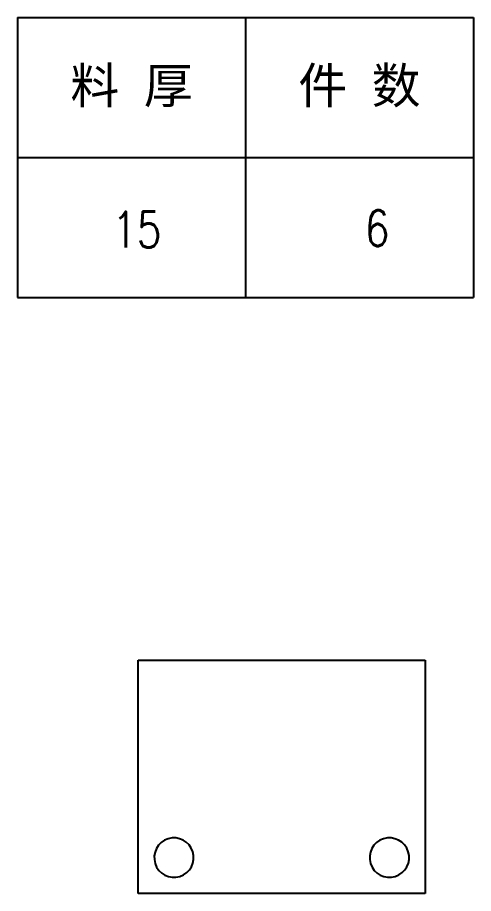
# Model space of a CAD drawing. Header units: millimetres. Extents: x 2210 to 79821, y -19430 to 2344.
# Drawn here: x 6307.5 to 6434.5, y 1914.1 to 2158.2 of the extents above; entities that cross this region are included whole.
import ezdxf
from ezdxf.enums import TextEntityAlignment as Align

# ---------------------------------------------------------------- set-up
doc = ezdxf.new("R2010")
doc.units = ezdxf.units.MM
doc.layers.add('101', color=7, linetype='Continuous', true_color=0xffffff)
doc.styles.add('DIM', font='simplex.shx', dxfattribs={"width": 0.8, "bigfont": 'bigfont.shx'})
doc.styles.get("Standard").update_dxf_attribs({"font": 'arial.ttf'})

# ---------------------------------------------------------------- blocks, each defined once
blk = doc.blocks.new('*T1')
at = {"color": 0, "linetype": 'ByBlock', "lineweight": -2, "transparency": 16777216}
for p, q in [((0, 0), (127, 0)), ((0, 0), (0, -78)), ((63.5, 0), (63.5, -78)), ((127, 0), (127, -78)), ((0, -39), (127, -39)), ((0, -78), (127, -78))]:
    blk.add_line(p, q, dxfattribs=at)
at = {"color": 0, "transparency": 16777216, "char_height": 10, "width": 60.5, "attachment_point": 5}
for s, insert in [('{\\fSimSun|b0|i0|c134|p2;料 厚}', (31.75, -19.5)), ('{\\fSimSun|b0|i0|c134|p2;件 数}', (95.25, -19.5))]:
    blk.add_mtext(s, dxfattribs=dict(at, insert=insert))
blk = doc.blocks.new('拆图参数')
blk.add_blockref('*T1', (-63.5, 78))
at = {"style": 'DIM', "width": 0.8}
blk.add_attdef('6', text='', height=10, dxfattribs=at).set_placement((-37.13, 18.91), align=Align.MIDDLE_LEFT)
blk.add_attdef('1', text='', height=10, dxfattribs=at).set_placement((36.65, 19.27), align=Align.MIDDLE_CENTER)

msp = doc.modelspace()

# ---------------------------------------------------------------- linework, layer by layer
at = {"layer": '101', "color": 92, "linetype": 'Continuous', "lineweight": 25}
for p, q in [((6341.04, 1914.08), (6341.04, 1979.08)), ((6341.04, 1979.08), (6421.04, 1979.08)), ((6421.04, 1979.08), (6421.04, 1914.08)), ((6421.04, 1914.08), (6341.04, 1914.08))]:
    msp.add_line(p, q, dxfattribs=at)
for centre, start, end in [((6351.04, 1924.08), 28.6479, 208.6479), ((6411.04, 1924.08), 28.6479, 208.6479), ((6351.04, 1924.08), 208.6479, 28.6479), ((6411.04, 1924.08), 208.6479, 28.6479)]:
    msp.add_arc(centre, 5.5, start, end, dxfattribs=at)

# ---------------------------------------------------------------- block references
msp.add_blockref('拆图参数', (6370.96, 2080.24)).add_auto_attribs({'1': '6', '6': '15'})

doc.saveas('drawing.dxf')
